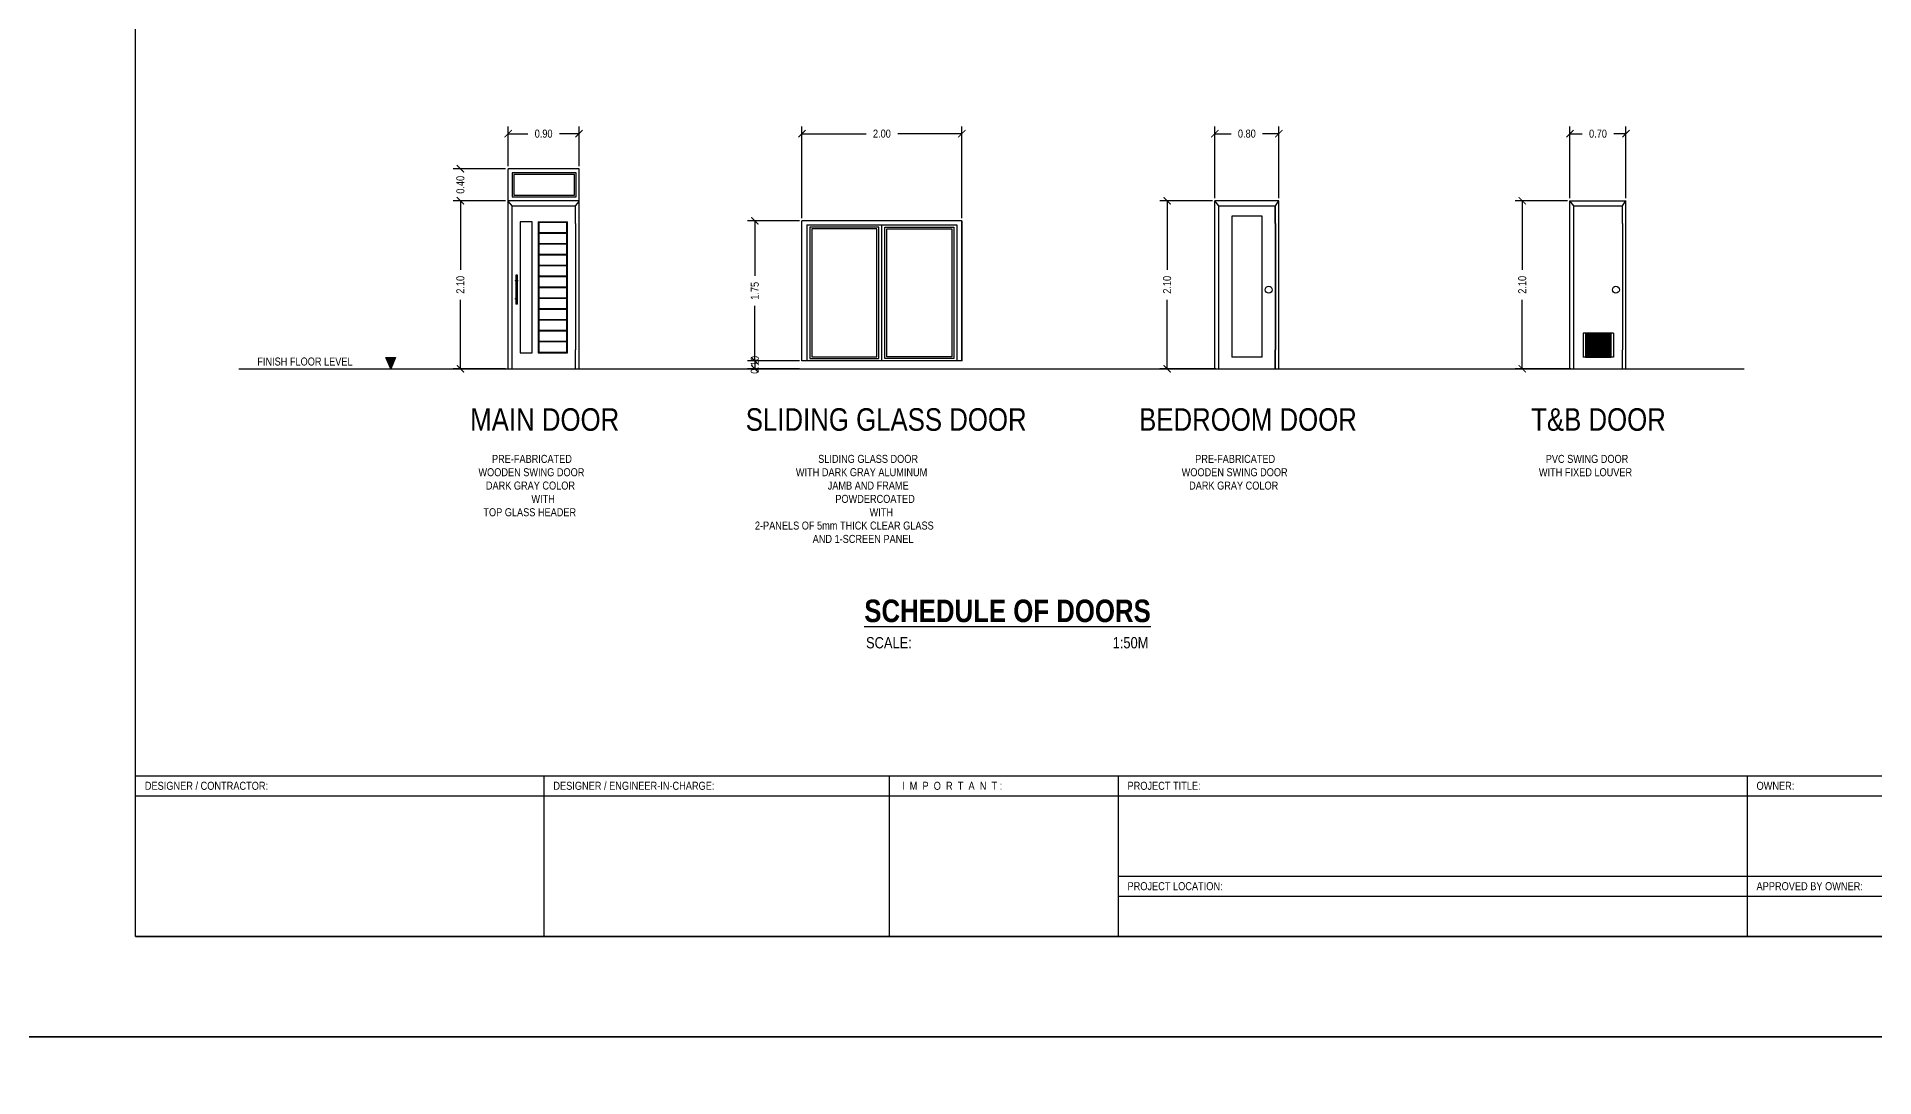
# Model space of a CAD drawing. Header units: inches. Extents: x 7263 to 14962, y 1317 to 2926.
# Drawn here: x 7340.75 to 7386.66, y 1469.11 to 1495.11 of the extents above; entities that cross this region are included whole.
import ezdxf

# ---------------------------------------------------------------- set-up
doc = ezdxf.new("R2010")
doc.units = ezdxf.units.IN
doc.header["$MEASUREMENT"] = 0
for name, color, linetype, lineweight in [('.13', 251, 'Continuous', 13), ('.20', 250, 'Continuous', 15), ('0.25', 250, 'Continuous', 25)]:
    doc.layers.add(name, color=color, linetype=linetype, lineweight=lineweight)
for name, color, linetype in [('Layer3', 3, 'Continuous'), ('Layer6', 6, 'Continuous'), ('Layer8', 8, 'Continuous'), ('text', 7, 'Continuous')]:
    doc.layers.add(name, color=color, linetype=linetype)
doc.styles.get("Standard").update_dxf_attribs({"font": ''})
doc.styles.get('Standard').set_extended_font_data('Tw Cen MT Condensed')
doc.dimstyles.get("Standard").update_dxf_attribs({"dimtxt": 0.2, "dimasz": 0.18, "dimexe": 0.18, "dimexo": 0.0625, "dimgap": 0.09, "dimtad": 0, "dimzin": 0, "dimdsep": 46, "dimtxsty": 'Standard', "dimblk": 'ARCHTICK', "dimcen": 0.09, "dimclrd": 8, "dimclre": 8, "dimclrt": 2, "dimadec": 0, "dimazin": 0, "dimtfac": 1, "dimtofl": 0, "dimtmove": 0, "dimatfit": 3, "dimfxl": 1, "dimtolj": 1, "dimtzin": 0, "dimarcsym": 0})

# ---------------------------------------------------------------- blocks, each defined once
blk = doc.blocks.new('_ArchTick')
at = {"color": 0, "linetype": 'ByBlock', "const_width": 0.15}
blk.add_lwpolyline([(-0.5, -0.5), (0.5, 0.5)], dxfattribs=at)
blk = doc.blocks.new('*D261')
at = {"layer": 'Defpoints', "color": 0, "transparency": 16777216}
for p in [(7354.298, 1492.69), (7352.526, 1491.813), (7354.298, 1491.813)]:
    blk.add_point(p, dxfattribs=at)
at = {"layer": 'Layer6', "color": 8, "lineweight": -2, "transparency": 16777216}
for p, q in [((7352.526, 1491.876), (7352.526, 1492.87)), ((7352.526, 1492.69), (7353.017, 1492.69)), ((7354.298, 1492.69), (7353.807, 1492.69)), ((7354.298, 1491.876), (7354.298, 1492.87))]:
    blk.add_line(p, q, dxfattribs=at)
at = {"layer": 'Layer6', "color": 8, "lineweight": -2, "transparency": 16777216, "xscale": 0.18, "yscale": 0.18, "zscale": 0.18, "rotation": 180}
blk.add_blockref('_ArchTick', (7352.526, 1492.69), dxfattribs=at)
at = {"layer": 'Layer6', "color": 8, "lineweight": -2, "transparency": 16777216, "xscale": 0.18, "yscale": 0.18, "zscale": 0.18}
blk.add_blockref('_ArchTick', (7354.298, 1492.69), dxfattribs=at)
at = {"layer": 'Layer6', "color": 2, "transparency": 16777216, "insert": (7353.412, 1492.69), "char_height": 0.2, "attachment_point": 5}
blk.add_mtext('\\A1;0.90', dxfattribs=at)
blk = doc.blocks.new('*D262')
at = {"layer": 'Defpoints', "color": 0, "transparency": 16777216}
for p in [(7352.526, 1491.813), (7351.333, 1491.013), (7352.526, 1491.013)]:
    blk.add_point(p, dxfattribs=at)
at = {"layer": 'Layer6', "color": 8, "lineweight": -2, "transparency": 16777216}
for p, q in [((7352.463, 1491.813), (7351.153, 1491.813)), ((7351.333, 1491.813), (7351.333, 1491.808)), ((7352.463, 1491.013), (7351.153, 1491.013)), ((7351.333, 1491.013), (7351.333, 1491.019))]:
    blk.add_line(p, q, dxfattribs=at)
at = {"layer": 'Layer6', "color": 8, "lineweight": -2, "transparency": 16777216, "xscale": 0.18, "yscale": 0.18, "zscale": 0.18}
for p, rotation in [((7351.333, 1491.813), 90), ((7351.333, 1491.013), 270)]:
    blk.add_blockref('_ArchTick', p, dxfattribs=dict(at, rotation=rotation))
at = {"layer": 'Layer6', "color": 2, "transparency": 16777216, "insert": (7351.333, 1491.413), "char_height": 0.2, "attachment_point": 5, "rotation": 90}
blk.add_mtext('\\A1;0.40', dxfattribs=at)
blk = doc.blocks.new('*D263')
at = {"layer": 'Defpoints', "color": 0, "transparency": 16777216}
for p in [(7352.526, 1491.013), (7351.333, 1486.813), (7352.526, 1486.813)]:
    blk.add_point(p, dxfattribs=at)
at = {"layer": 'Layer6', "color": 8, "lineweight": -2, "transparency": 16777216}
for p, q in [((7352.463, 1491.013), (7351.153, 1491.013)), ((7351.333, 1491.013), (7351.333, 1489.289)), ((7351.333, 1486.813), (7351.333, 1488.538)), ((7352.463, 1486.813), (7351.153, 1486.813))]:
    blk.add_line(p, q, dxfattribs=at)
at = {"layer": 'Layer6', "color": 8, "lineweight": -2, "transparency": 16777216, "xscale": 0.18, "yscale": 0.18, "zscale": 0.18}
for p, rotation in [((7351.333, 1491.013), 90), ((7351.333, 1486.813), 270)]:
    blk.add_blockref('_ArchTick', p, dxfattribs=dict(at, rotation=rotation))
at = {"layer": 'Layer6', "color": 2, "transparency": 16777216, "insert": (7351.333, 1488.913), "char_height": 0.2, "attachment_point": 5, "rotation": 90}
blk.add_mtext('\\A1;2.10', dxfattribs=at)
blk = doc.blocks.new('*D264')
at = {"layer": 'Defpoints', "color": 0, "transparency": 16777216}
for p in [(7358.689, 1486.813), (7359.868, 1487.013), (7359.868, 1486.813)]:
    blk.add_point(p, dxfattribs=at)
at = {"layer": 'Layer6', "color": 8, "lineweight": -2, "transparency": 16777216}
for p, q in [((7359.805, 1487.013), (7358.509, 1487.013)), ((7359.805, 1486.813), (7358.509, 1486.813)), ((7358.689, 1487.013), (7358.689, 1486.813))]:
    blk.add_line(p, q, dxfattribs=at)
at = {"layer": 'Layer6', "color": 8, "lineweight": -2, "transparency": 16777216, "xscale": 0.18, "yscale": 0.18, "zscale": 0.18}
for p, rotation in [((7358.689, 1487.013), 90), ((7358.689, 1486.813), 270)]:
    blk.add_blockref('_ArchTick', p, dxfattribs=dict(at, rotation=rotation))
at = {"layer": 'Layer6', "color": 2, "transparency": 16777216, "insert": (7358.689, 1486.913), "char_height": 0.2, "attachment_point": 5, "rotation": 90}
blk.add_mtext('\\A1;0.10', dxfattribs=at)
blk = doc.blocks.new('*D265')
at = {"layer": 'Defpoints', "color": 0, "transparency": 16777216}
for p in [(7358.689, 1490.513), (7359.868, 1490.513), (7359.869, 1487.013)]:
    blk.add_point(p, dxfattribs=at)
at = {"layer": 'Layer6', "color": 8, "lineweight": -2, "transparency": 16777216}
for p, q in [((7359.805, 1490.513), (7358.509, 1490.513)), ((7358.689, 1490.513), (7358.689, 1489.139)), ((7358.689, 1487.013), (7358.689, 1488.388)), ((7359.807, 1487.013), (7358.509, 1487.013))]:
    blk.add_line(p, q, dxfattribs=at)
at = {"layer": 'Layer6', "color": 8, "lineweight": -2, "transparency": 16777216, "xscale": 0.18, "yscale": 0.18, "zscale": 0.18}
for p, rotation in [((7358.689, 1490.513), 90), ((7358.689, 1487.013), 270)]:
    blk.add_blockref('_ArchTick', p, dxfattribs=dict(at, rotation=rotation))
at = {"layer": 'Layer6', "color": 2, "transparency": 16777216, "insert": (7358.689, 1488.763), "char_height": 0.2, "attachment_point": 5, "rotation": 90}
blk.add_mtext('\\A1;1.75', dxfattribs=at)
blk = doc.blocks.new('*D266')
at = {"layer": 'Defpoints', "color": 0, "transparency": 16777216}
for p in [(7363.862, 1492.69), (7359.868, 1490.513), (7363.862, 1490.513)]:
    blk.add_point(p, dxfattribs=at)
at = {"layer": 'Layer6', "color": 8, "lineweight": -2, "transparency": 16777216}
for p, q in [((7359.868, 1490.576), (7359.868, 1492.87)), ((7359.868, 1492.69), (7361.47, 1492.69)), ((7363.862, 1492.69), (7362.26, 1492.69)), ((7363.862, 1490.576), (7363.862, 1492.87))]:
    blk.add_line(p, q, dxfattribs=at)
at = {"layer": 'Layer6', "color": 8, "lineweight": -2, "transparency": 16777216, "xscale": 0.18, "yscale": 0.18, "zscale": 0.18, "rotation": 180}
blk.add_blockref('_ArchTick', (7359.868, 1492.69), dxfattribs=at)
at = {"layer": 'Layer6', "color": 8, "lineweight": -2, "transparency": 16777216, "xscale": 0.18, "yscale": 0.18, "zscale": 0.18}
blk.add_blockref('_ArchTick', (7363.862, 1492.69), dxfattribs=at)
at = {"layer": 'Layer6', "color": 2, "transparency": 16777216, "insert": (7361.865, 1492.69), "char_height": 0.2, "attachment_point": 5}
blk.add_mtext('\\A1;2.00', dxfattribs=at)
blk = doc.blocks.new('*D267')
at = {"layer": 'Defpoints', "color": 0, "transparency": 16777216}
for p in [(7370.184, 1491.013), (7368.992, 1486.813), (7370.271, 1486.813)]:
    blk.add_point(p, dxfattribs=at)
at = {"layer": 'Layer6', "color": 8, "lineweight": -2, "transparency": 16777216}
for p, q in [((7370.122, 1491.013), (7368.812, 1491.013)), ((7368.992, 1491.013), (7368.992, 1489.289)), ((7368.992, 1486.813), (7368.992, 1488.538)), ((7370.208, 1486.813), (7368.812, 1486.813))]:
    blk.add_line(p, q, dxfattribs=at)
at = {"layer": 'Layer6', "color": 8, "lineweight": -2, "transparency": 16777216, "xscale": 0.18, "yscale": 0.18, "zscale": 0.18}
for p, rotation in [((7368.992, 1491.013), 90), ((7368.992, 1486.813), 270)]:
    blk.add_blockref('_ArchTick', p, dxfattribs=dict(at, rotation=rotation))
at = {"layer": 'Layer6', "color": 2, "transparency": 16777216, "insert": (7368.992, 1488.913), "char_height": 0.2, "attachment_point": 5, "rotation": 90}
blk.add_mtext('\\A1;2.10', dxfattribs=at)
blk = doc.blocks.new('*D268')
at = {"layer": 'Defpoints', "color": 0, "transparency": 16777216}
for p in [(7371.784, 1492.69), (7370.184, 1491.013), (7371.784, 1491.013)]:
    blk.add_point(p, dxfattribs=at)
at = {"layer": 'Layer6', "color": 8, "lineweight": -2, "transparency": 16777216}
for p, q in [((7370.184, 1491.076), (7370.184, 1492.87)), ((7370.184, 1492.69), (7370.59, 1492.69)), ((7371.784, 1492.69), (7371.379, 1492.69)), ((7371.784, 1491.076), (7371.784, 1492.87))]:
    blk.add_line(p, q, dxfattribs=at)
at = {"layer": 'Layer6', "color": 8, "lineweight": -2, "transparency": 16777216, "xscale": 0.18, "yscale": 0.18, "zscale": 0.18, "rotation": 180}
blk.add_blockref('_ArchTick', (7370.184, 1492.69), dxfattribs=at)
at = {"layer": 'Layer6', "color": 8, "lineweight": -2, "transparency": 16777216, "xscale": 0.18, "yscale": 0.18, "zscale": 0.18}
blk.add_blockref('_ArchTick', (7371.784, 1492.69), dxfattribs=at)
at = {"layer": 'Layer6', "color": 2, "transparency": 16777216, "insert": (7370.984, 1492.69), "char_height": 0.2, "attachment_point": 5}
blk.add_mtext('\\A1;0.80', dxfattribs=at)
blk = doc.blocks.new('*D269')
at = {"layer": 'Defpoints', "color": 0, "transparency": 16777216}
for p in [(7380.458, 1492.69), (7379.058, 1491.013), (7380.458, 1491.013)]:
    blk.add_point(p, dxfattribs=at)
at = {"layer": 'Layer6', "color": 8, "lineweight": -2, "transparency": 16777216}
for p, q in [((7379.058, 1491.076), (7379.058, 1492.87)), ((7379.058, 1492.69), (7379.364, 1492.69)), ((7380.458, 1492.69), (7380.153, 1492.69)), ((7380.458, 1491.076), (7380.458, 1492.87))]:
    blk.add_line(p, q, dxfattribs=at)
at = {"layer": 'Layer6', "color": 8, "lineweight": -2, "transparency": 16777216, "xscale": 0.18, "yscale": 0.18, "zscale": 0.18, "rotation": 180}
blk.add_blockref('_ArchTick', (7379.058, 1492.69), dxfattribs=at)
at = {"layer": 'Layer6', "color": 8, "lineweight": -2, "transparency": 16777216, "xscale": 0.18, "yscale": 0.18, "zscale": 0.18}
blk.add_blockref('_ArchTick', (7380.458, 1492.69), dxfattribs=at)
at = {"layer": 'Layer6', "color": 2, "transparency": 16777216, "insert": (7379.758, 1492.69), "char_height": 0.2, "attachment_point": 5}
blk.add_mtext('\\A1;0.70', dxfattribs=at)
blk = doc.blocks.new('*D270')
at = {"layer": 'Defpoints', "color": 0, "transparency": 16777216}
for p in [(7379.058, 1491.013), (7377.866, 1486.813), (7379.145, 1486.813)]:
    blk.add_point(p, dxfattribs=at)
at = {"layer": 'Layer6', "color": 8, "lineweight": -2, "transparency": 16777216}
for p, q in [((7378.996, 1491.013), (7377.686, 1491.013)), ((7377.866, 1491.013), (7377.866, 1489.289)), ((7377.866, 1486.813), (7377.866, 1488.538)), ((7379.082, 1486.813), (7377.686, 1486.813))]:
    blk.add_line(p, q, dxfattribs=at)
at = {"layer": 'Layer6', "color": 8, "lineweight": -2, "transparency": 16777216, "xscale": 0.18, "yscale": 0.18, "zscale": 0.18}
for p, rotation in [((7377.866, 1491.013), 90), ((7377.866, 1486.813), 270)]:
    blk.add_blockref('_ArchTick', p, dxfattribs=dict(at, rotation=rotation))
at = {"layer": 'Layer6', "color": 2, "transparency": 16777216, "insert": (7377.866, 1488.913), "char_height": 0.2, "attachment_point": 5, "rotation": 90}
blk.add_mtext('\\A1;2.10', dxfattribs=at)

msp = doc.modelspace()

# ---------------------------------------------------------------- hatches: boundary and pattern name
at = {"layer": '.13'}
h = msp.add_hatch(dxfattribs=at)
h.set_pattern_fill('ANSI31', color=0, scale=0.201353, style=0)
h.set_pattern_definition([(45, (7194.21211, 2533.412513), (-0.017797266, 0.017797266), [])])
h.paths.add_polyline_path([(7349.712, 1487.095), (7349.47, 1487.095), (7349.591, 1486.813)])
at = {"layer": 'Layer6', "true_color": 0x636466}
h = msp.add_hatch(dxfattribs=at)
h.set_pattern_fill('ANSI31', color=251, scale=0.25, angle=135)
h.set_pattern_definition([(180, (-1.312622, 3.2947), (-3e-18, -0.03125), [])])
h.paths.add_polyline_path([(7379.445, 1487.102), (7380.082, 1487.102), (7380.082, 1487.702), (7379.445, 1487.702)])

# ---------------------------------------------------------------- linework, layer by layer
at = {"layer": '.20', "color": 0}
msp.add_line((7349.47, 1487.095), (7349.712, 1487.095), dxfattribs=at)
for p, q in [((7352.526, 1491.013), (7352.526, 1491.813)), ((7354.298, 1491.813), (7352.526, 1491.813)), ((7354.298, 1491.013), (7354.298, 1491.813)), ((7352.625, 1491.713), (7352.625, 1491.113)), ((7354.223, 1491.713), (7352.625, 1491.713)), ((7352.664, 1491.673), (7352.664, 1491.153)), ((7354.182, 1491.673), (7352.664, 1491.673)), ((7354.182, 1491.153), (7354.182, 1491.673)), ((7354.182, 1491.673), (7354.183, 1491.673)), ((7354.183, 1491.153), (7354.183, 1491.673)), ((7354.223, 1491.713), (7354.225, 1491.713)), ((7354.223, 1491.113), (7354.223, 1491.713)), ((7354.225, 1491.113), (7354.225, 1491.713)), ((7354.298, 1491.013), (7352.526, 1491.013)), ((7352.526, 1491.005), (7352.526, 1491.013)), ((7352.625, 1490.889), (7352.526, 1491.005)), ((7352.526, 1487.355), (7352.526, 1491.005)), ((7352.625, 1491.113), (7354.223, 1491.113)), ((7352.625, 1490.889), (7354.209, 1490.889)), ((7352.625, 1486.813), (7352.625, 1490.889)), ((7352.664, 1491.153), (7354.182, 1491.153)), ((7354.182, 1491.153), (7354.183, 1491.153)), ((7354.209, 1490.889), (7354.21, 1490.889)), ((7354.209, 1490.467), (7354.209, 1490.889)), ((7354.21, 1490.889), (7354.298, 1490.991)), ((7354.21, 1490.467), (7354.21, 1490.889)), ((7354.223, 1491.113), (7354.225, 1491.113)), ((7354.298, 1490.991), (7354.298, 1491.013)), ((7354.298, 1486.813), (7354.298, 1490.991)), ((7371.784, 1491.013), (7370.184, 1491.013)), ((7370.284, 1490.889), (7370.184, 1491.013)), ((7370.184, 1487.355), (7370.184, 1491.013)), ((7370.284, 1486.813), (7370.284, 1490.889)), ((7370.284, 1490.889), (7371.695, 1490.889)), ((7371.695, 1490.889), (7371.696, 1490.889)), ((7371.695, 1490.467), (7371.695, 1490.889)), ((7371.696, 1490.889), (7371.784, 1491.013)), ((7371.696, 1490.467), (7371.696, 1490.889)), ((7371.784, 1490.991), (7371.784, 1491.013)), ((7371.784, 1486.813), (7371.784, 1490.991)), ((7379.158, 1490.889), (7379.058, 1491.013)), ((7379.058, 1487.355), (7379.058, 1491.013)), ((7379.058, 1491.013), (7380.46, 1491.013)), ((7379.158, 1486.813), (7379.158, 1490.889)), ((7379.158, 1490.889), (7380.37, 1490.889)), ((7380.369, 1490.889), (7380.37, 1490.889)), ((7380.369, 1490.467), (7380.369, 1490.889)), ((7380.37, 1490.889), (7380.458, 1491.013)), ((7380.37, 1490.467), (7380.37, 1490.889)), ((7380.458, 1490.991), (7380.458, 1491.013)), ((7380.458, 1486.813), (7380.458, 1490.991)), ((7352.824, 1490.489), (7352.824, 1487.213)), ((7353.122, 1490.489), (7352.824, 1490.489)), ((7353.122, 1487.213), (7353.122, 1490.489)), ((7353.123, 1490.489), (7353.122, 1490.489)), ((7353.123, 1487.213), (7353.123, 1490.489)), ((7353.273, 1490.489), (7353.273, 1487.213)), ((7353.273, 1490.489), (7354.008, 1490.489)), ((7353.293, 1490.469), (7353.293, 1490.218)), ((7353.293, 1490.469), (7353.293, 1490.469)), ((7353.293, 1490.469), (7353.293, 1490.218)), ((7353.989, 1490.469), (7353.293, 1490.469)), ((7353.989, 1490.218), (7353.989, 1490.469)), ((7354.008, 1487.213), (7354.008, 1490.489)), ((7354.009, 1490.489), (7354.008, 1490.489)), ((7354.009, 1487.213), (7354.009, 1490.489)), ((7354.209, 1490.467), (7354.21, 1490.467)), ((7354.209, 1490.442), (7354.209, 1490.467)), ((7354.209, 1490.442), (7354.209, 1487.288)), ((7354.209, 1490.442), (7354.21, 1490.442)), ((7354.21, 1490.442), (7354.21, 1490.467)), ((7354.21, 1490.442), (7354.21, 1487.288)), ((7371.368, 1490.629), (7370.611, 1490.629)), ((7370.611, 1490.629), (7370.611, 1487.102)), ((7371.368, 1487.102), (7371.368, 1490.629)), ((7371.695, 1490.467), (7371.696, 1490.467)), ((7371.695, 1490.442), (7371.695, 1490.467)), ((7371.695, 1490.442), (7371.695, 1487.288)), ((7371.695, 1490.442), (7371.696, 1490.442)), ((7371.696, 1490.442), (7371.696, 1490.467)), ((7371.696, 1490.442), (7371.696, 1487.288)), ((7380.369, 1490.467), (7380.37, 1490.467)), ((7380.369, 1490.442), (7380.369, 1490.467)), ((7380.369, 1490.442), (7380.369, 1487.288)), ((7380.369, 1490.442), (7380.37, 1490.442)), ((7380.37, 1490.442), (7380.37, 1490.467)), ((7380.37, 1490.442), (7380.37, 1487.288)), ((7353.293, 1490.218), (7353.293, 1490.218)), ((7353.293, 1490.218), (7353.989, 1490.218)), ((7353.293, 1490.198), (7353.293, 1489.947)), ((7353.293, 1490.198), (7353.293, 1490.198)), ((7353.293, 1490.198), (7353.293, 1489.947)), ((7353.989, 1490.198), (7353.293, 1490.198)), ((7353.293, 1489.947), (7353.293, 1489.927)), ((7353.293, 1489.947), (7353.293, 1489.927)), ((7353.293, 1489.947), (7353.293, 1489.947)), ((7353.293, 1489.947), (7353.989, 1489.947)), ((7353.989, 1489.947), (7353.989, 1490.198)), ((7353.293, 1489.927), (7353.293, 1489.675)), ((7353.293, 1489.927), (7353.293, 1489.927)), ((7353.293, 1489.927), (7353.293, 1489.675)), ((7353.989, 1489.927), (7353.293, 1489.927)), ((7353.293, 1489.675), (7353.293, 1489.675)), ((7353.293, 1489.675), (7353.989, 1489.675)), ((7353.293, 1489.655), (7353.293, 1489.404)), ((7353.293, 1489.655), (7353.293, 1489.655)), ((7353.293, 1489.655), (7353.293, 1489.404)), ((7353.989, 1489.655), (7353.293, 1489.655)), ((7353.989, 1489.675), (7353.989, 1489.927)), ((7353.989, 1489.404), (7353.989, 1489.655)), ((7352.712, 1489.015), (7352.713, 1489.021)), ((7352.713, 1489.009), (7352.712, 1489.015)), ((7352.713, 1489.021), (7352.714, 1489.023)), ((7352.714, 1489.151), (7352.714, 1489.023)), ((7352.76, 1489.151), (7352.714, 1489.151)), ((7352.717, 1489.026), (7352.714, 1489.021)), ((7352.714, 1489.021), (7352.717, 1489.026)), ((7352.714, 1489.023), (7352.715, 1489.026)), ((7352.714, 1489.023), (7352.714, 1489.015)), ((7352.714, 1489.021), (7352.714, 1489.015)), ((7352.714, 1489.015), (7352.714, 1489.021)), ((7352.714, 1489.015), (7352.714, 1489.009)), ((7352.714, 1489.009), (7352.714, 1489.015)), ((7352.714, 1489.015), (7352.714, 1489.007)), ((7352.717, 1489.029), (7352.715, 1489.026)), ((7352.717, 1489.027), (7352.717, 1489.026)), ((7352.717, 1489.026), (7352.717, 1489.027)), ((7352.759, 1489.021), (7352.757, 1489.026)), ((7352.757, 1489.026), (7352.759, 1489.021)), ((7352.757, 1489.021), (7352.757, 1489.022)), ((7352.758, 1489.015), (7352.757, 1489.021)), ((7352.757, 1489.009), (7352.758, 1489.015)), ((7352.759, 1489.02), (7352.759, 1489.021)), ((7352.759, 1489.021), (7352.759, 1489.02)), ((7352.759, 1489.02), (7352.759, 1489.02)), ((7352.76, 1488.427), (7352.76, 1489.151)), ((7353.293, 1489.404), (7353.293, 1489.404)), ((7353.293, 1489.404), (7353.989, 1489.404)), ((7353.293, 1489.384), (7353.293, 1489.133)), ((7353.293, 1489.384), (7353.293, 1489.133)), ((7353.293, 1489.384), (7353.293, 1489.384)), ((7353.989, 1489.384), (7353.293, 1489.384)), ((7353.293, 1489.133), (7353.293, 1489.133)), ((7353.293, 1489.133), (7353.989, 1489.133)), ((7353.293, 1489.113), (7353.293, 1488.861)), ((7353.293, 1489.113), (7353.293, 1488.861)), ((7353.293, 1489.113), (7353.293, 1489.113)), ((7353.989, 1489.113), (7353.293, 1489.113)), ((7353.989, 1489.133), (7353.989, 1489.384)), ((7353.989, 1488.861), (7353.989, 1489.113)), ((7352.712, 1488.563), (7352.713, 1488.569)), ((7352.713, 1488.557), (7352.712, 1488.563)), ((7352.713, 1489.009), (7352.714, 1489.007)), ((7352.714, 1488.571), (7352.713, 1488.569)), ((7352.713, 1488.557), (7352.714, 1488.555)), ((7352.714, 1489.009), (7352.717, 1489.004)), ((7352.717, 1489.004), (7352.714, 1489.009)), ((7352.714, 1489.007), (7352.715, 1489.004)), ((7352.714, 1489.007), (7352.714, 1488.571)), ((7352.717, 1488.574), (7352.714, 1488.569)), ((7352.714, 1488.569), (7352.717, 1488.574)), ((7352.715, 1488.574), (7352.714, 1488.571)), ((7352.714, 1488.571), (7352.714, 1488.563)), ((7352.714, 1488.569), (7352.714, 1488.563)), ((7352.714, 1488.563), (7352.714, 1488.569)), ((7352.714, 1488.563), (7352.714, 1488.557)), ((7352.714, 1488.557), (7352.714, 1488.563)), ((7352.714, 1488.563), (7352.714, 1488.555)), ((7352.714, 1488.557), (7352.717, 1488.552)), ((7352.717, 1488.552), (7352.714, 1488.557)), ((7352.715, 1489.004), (7352.717, 1489.001)), ((7352.717, 1488.577), (7352.715, 1488.574)), ((7352.717, 1489.004), (7352.717, 1489.004)), ((7352.717, 1489.003), (7352.717, 1489.004)), ((7352.717, 1488.575), (7352.717, 1488.574)), ((7352.717, 1488.574), (7352.717, 1488.575)), ((7352.757, 1489.004), (7352.759, 1489.009)), ((7352.759, 1489.009), (7352.757, 1489.004)), ((7352.757, 1489.008), (7352.757, 1489.009)), ((7352.759, 1488.569), (7352.757, 1488.574)), ((7352.757, 1488.574), (7352.759, 1488.569)), ((7352.757, 1488.569), (7352.757, 1488.57)), ((7352.758, 1488.563), (7352.757, 1488.569)), ((7352.757, 1488.557), (7352.758, 1488.563)), ((7352.757, 1488.556), (7352.757, 1488.557)), ((7352.757, 1488.552), (7352.759, 1488.557)), ((7352.759, 1488.557), (7352.757, 1488.552)), ((7352.759, 1489.009), (7352.759, 1489.01)), ((7352.759, 1489.01), (7352.759, 1489.01)), ((7352.759, 1489.01), (7352.759, 1489.009)), ((7352.759, 1488.568), (7352.759, 1488.569)), ((7352.759, 1488.569), (7352.759, 1488.568)), ((7352.759, 1488.568), (7352.759, 1488.568)), ((7352.759, 1488.557), (7352.759, 1488.558)), ((7352.759, 1488.558), (7352.759, 1488.558)), ((7352.759, 1488.558), (7352.759, 1488.557)), ((7353.293, 1488.861), (7353.293, 1488.861)), ((7353.293, 1488.861), (7353.989, 1488.861)), ((7353.293, 1488.841), (7353.293, 1488.59)), ((7353.293, 1488.841), (7353.293, 1488.841)), ((7353.293, 1488.841), (7353.293, 1488.59)), ((7353.989, 1488.841), (7353.293, 1488.841)), ((7353.293, 1488.59), (7353.293, 1488.59)), ((7353.293, 1488.59), (7353.989, 1488.59)), ((7353.293, 1488.57), (7353.293, 1488.319)), ((7353.293, 1488.57), (7353.293, 1488.319)), ((7353.293, 1488.57), (7353.293, 1488.57)), ((7353.989, 1488.57), (7353.293, 1488.57)), ((7353.989, 1488.59), (7353.989, 1488.841)), ((7353.989, 1488.319), (7353.989, 1488.57)), ((7352.714, 1488.555), (7352.715, 1488.552)), ((7352.714, 1488.555), (7352.714, 1488.427)), ((7352.76, 1488.427), (7352.714, 1488.427)), ((7352.715, 1488.552), (7352.717, 1488.549)), ((7352.717, 1488.552), (7352.717, 1488.552)), ((7352.717, 1488.551), (7352.717, 1488.552)), ((7353.293, 1488.319), (7353.293, 1488.319)), ((7353.293, 1488.319), (7353.989, 1488.319)), ((7353.293, 1488.299), (7353.293, 1488.047)), ((7353.293, 1488.299), (7353.293, 1488.047)), ((7353.293, 1488.299), (7353.293, 1488.299)), ((7353.989, 1488.299), (7353.293, 1488.299)), ((7353.989, 1488.047), (7353.989, 1488.299)), ((7353.293, 1488.047), (7353.293, 1488.047)), ((7353.293, 1488.047), (7353.989, 1488.047)), ((7353.293, 1488.027), (7353.293, 1487.776)), ((7353.293, 1488.027), (7353.293, 1488.027)), ((7353.293, 1488.027), (7353.293, 1487.776)), ((7353.989, 1488.027), (7353.293, 1488.027)), ((7353.293, 1487.776), (7353.293, 1487.776)), ((7353.293, 1487.776), (7353.989, 1487.776)), ((7353.293, 1487.756), (7353.293, 1487.505)), ((7353.293, 1487.756), (7353.293, 1487.505)), ((7353.293, 1487.756), (7353.293, 1487.756)), ((7353.989, 1487.756), (7353.293, 1487.756)), ((7353.989, 1487.776), (7353.989, 1488.027)), ((7353.989, 1487.505), (7353.989, 1487.756)), ((7352.526, 1486.813), (7352.526, 1487.355)), ((7352.824, 1487.213), (7353.122, 1487.213)), ((7353.123, 1487.213), (7353.122, 1487.213)), ((7353.273, 1487.213), (7354.008, 1487.213)), ((7353.293, 1487.505), (7353.293, 1487.505)), ((7353.293, 1487.505), (7353.989, 1487.505)), ((7353.293, 1487.485), (7353.293, 1487.233)), ((7353.293, 1487.485), (7353.293, 1487.485)), ((7353.293, 1487.485), (7353.293, 1487.233)), ((7353.989, 1487.485), (7353.293, 1487.485)), ((7353.293, 1487.233), (7353.293, 1487.233)), ((7353.293, 1487.233), (7353.989, 1487.233)), ((7353.989, 1487.233), (7353.989, 1487.485)), ((7354.009, 1487.213), (7354.008, 1487.213)), ((7354.209, 1487.288), (7354.21, 1487.288)), ((7354.209, 1487.263), (7354.209, 1487.288)), ((7354.209, 1486.813), (7354.209, 1487.263)), ((7354.209, 1487.263), (7354.21, 1487.263)), ((7354.21, 1487.263), (7354.21, 1487.288)), ((7354.21, 1486.813), (7354.21, 1487.263)), ((7370.184, 1486.813), (7370.184, 1487.355)), ((7371.695, 1487.288), (7371.696, 1487.288)), ((7371.695, 1487.263), (7371.695, 1487.288)), ((7371.695, 1486.813), (7371.695, 1487.263)), ((7371.695, 1487.263), (7371.696, 1487.263)), ((7371.696, 1487.263), (7371.696, 1487.288)), ((7371.696, 1486.813), (7371.696, 1487.263)), ((7379.058, 1486.813), (7379.058, 1487.355)), ((7380.369, 1487.288), (7380.37, 1487.288)), ((7380.369, 1487.263), (7380.369, 1487.288)), ((7380.369, 1486.813), (7380.369, 1487.263)), ((7380.369, 1487.263), (7380.37, 1487.263)), ((7380.37, 1487.263), (7380.37, 1487.288)), ((7380.37, 1486.813), (7380.37, 1487.263)), ((7352.526, 1486.813), (7354.298, 1486.813)), ((7370.184, 1486.813), (7371.784, 1486.813)), ((7371.368, 1487.102), (7370.611, 1487.102)), ((7379.058, 1486.813), (7380.458, 1486.813))]:
    msp.add_line(p, q)
for centre in [(7371.531, 1488.789), (7380.205, 1488.789)]:
    msp.add_circle(centre, 0.0867)
at = {"layer": '0.25', "color": 0}
msp.add_lwpolyline([(7349.591, 1486.813), (7349.47, 1487.095), (7349.712, 1487.095), (7349.591, 1486.813)], dxfattribs=at)
at = {"layer": 'Defpoints'}
for points in [[(7339.197, 1521.116), (7415.697, 1521.116), (7415.697, 1470.116), (7339.197, 1470.116)], [(7339.197, 1470.116), (7415.697, 1470.116), (7415.697, 1419.116), (7339.197, 1419.116)]]:
    msp.add_lwpolyline(points, close=True, dxfattribs=at)
at = {"layer": 'Layer3'}
for p, q in [((7353.42, 1476.642), (7353.42, 1472.626)), ((7362.05, 1476.642), (7362.05, 1472.626)), ((7367.767, 1476.642), (7367.767, 1472.626)), ((7383.485, 1476.642), (7383.485, 1472.626)), ((7343.212, 1476.14), (7413.187, 1476.14)), ((7367.767, 1474.132), (7395.302, 1474.132)), ((7367.767, 1473.63), (7395.302, 1473.63))]:
    msp.add_line(p, q, dxfattribs=at)
at = {"layer": 'Layer6', "color": 251, "true_color": 0x636466}
for p, q in [((7380.142, 1487.702), (7379.385, 1487.702)), ((7379.385, 1487.702), (7379.385, 1487.102)), ((7379.445, 1487.702), (7379.445, 1487.102)), ((7380.082, 1487.702), (7380.082, 1487.102)), ((7380.142, 1487.702), (7380.142, 1487.102)), ((7380.142, 1487.102), (7379.385, 1487.102))]:
    msp.add_line(p, q, dxfattribs=at)
at = {"layer": 'Layer6'}
for p, q in [((7343.212, 1476.642), (7413.187, 1476.642)), ((7343.212, 1472.626), (7413.187, 1472.626))]:
    msp.add_line(p, q, dxfattribs=at)
msp.add_lwpolyline([(7413.187, 1472.626), (7343.212, 1472.626), (7343.212, 1518.606), (7413.187, 1518.606)], close=True, dxfattribs=at)
at = {"layer": 'Layer8'}
msp.add_line((7345.798, 1486.813), (7383.413, 1486.813), dxfattribs=at)
at = {"layer": 'text'}
for p, q in [((7359.868, 1487.013), (7359.868, 1490.513)), ((7363.866, 1490.513), (7359.868, 1490.513)), ((7359.988, 1490.413), (7359.988, 1487.013)), ((7359.988, 1490.413), (7361.863, 1490.413)), ((7361.863, 1490.413), (7363.735, 1490.413)), ((7361.863, 1487.013), (7361.863, 1490.413)), ((7363.735, 1490.413), (7363.737, 1490.413)), ((7363.735, 1490.413), (7363.735, 1487.013)), ((7363.737, 1490.413), (7363.737, 1487.013)), ((7363.862, 1487.013), (7363.862, 1490.513)), ((7363.866, 1490.513), (7363.866, 1487.013)), ((7361.788, 1490.353), (7360.063, 1490.353)), ((7360.063, 1490.353), (7360.063, 1487.073)), ((7361.738, 1490.313), (7360.113, 1490.313)), ((7360.113, 1490.313), (7360.113, 1487.113)), ((7361.738, 1487.113), (7361.738, 1490.313)), ((7361.788, 1487.073), (7361.788, 1490.353)), ((7361.936, 1490.353), (7363.66, 1490.353)), ((7361.936, 1487.073), (7361.936, 1490.353)), ((7361.986, 1487.113), (7361.986, 1490.313)), ((7361.986, 1490.313), (7363.61, 1490.313)), ((7363.61, 1490.313), (7363.61, 1487.113)), ((7363.66, 1490.353), (7363.66, 1487.073)), ((7359.869, 1487.013), (7359.868, 1487.013)), ((7359.988, 1487.013), (7359.869, 1487.013)), ((7361.863, 1487.013), (7359.988, 1487.013)), ((7360.063, 1487.073), (7361.788, 1487.073)), ((7360.113, 1487.113), (7361.738, 1487.113)), ((7363.735, 1487.013), (7361.863, 1487.013)), ((7363.737, 1487.013), (7361.863, 1487.013)), ((7363.66, 1487.073), (7361.936, 1487.073)), ((7363.61, 1487.113), (7361.986, 1487.113)), ((7363.737, 1487.013), (7363.735, 1487.013)), ((7363.862, 1487.013), (7363.737, 1487.013)), ((7363.866, 1487.013), (7363.862, 1487.013)), ((7363.868, 1487.013), (7363.866, 1487.013))]:
    msp.add_line(p, q, dxfattribs=at)

# ---------------------------------------------------------------- texts
at = {"layer": 'Layer3', "char_height": 0.5625, "attachment_point": 1}
for s, width, insert in [('\\pi1.54732;{\\fArial Narrow|b0|i0|c0|p34;MAIN DOOR}', 6.76087, (7350.031, 1485.828)), ('\\pi1.22398;{\\fArial Narrow|b0|i0|c0|p34;SLIDING GLASS DOOR}', 9.42856, (7357.239, 1485.828)), ('\\pi0.68784;{\\fArial Narrow|b0|i0|c0|p34;BEDROOM DOOR}', 6.76087, (7367.604, 1485.828)), ('\\pi1.7102;{\\fArial Narrow|b0|i0|c0|p34;T&B DOOR}', 6.76087, (7376.378, 1485.828)), ('\\pi5.02518;{\\fArial Narrow|b1|i0|c0|p34;\\LSCHEDULE OF DOORS\\P\\pi5.06749;\\fArial Narrow|b0|i0|c0|p34;\\H0.5x;\\lSCALE:                                                        1:50M}', 17.1549, (7356.4, 1481.046))]:
    msp.add_mtext_dynamic_manual_height_columns(s, width=width, gutter_width=1, heights=[0], dxfattribs=dict(at, insert=insert))
at = {"layer": 'Layer6', "color": 2, "char_height": 0.2, "attachment_point": 4}
for s, insert in [('FINISH FLOOR LEVEL', (7346.258, 1486.994)), ('\\pi-1.29048;PRE-FABRICATED\\P\\pi-1.62857;WOODEN SWING DOOR\\P\\pi-1.44286;DARK GRAY COLOR\\P\\pi-0.30476;WITH\\P\\pi-1.50476;TOP GLASS HEADER', (7353.412, 1483.894)), ('\\pi-1.59048;SLIDING GLASS DOOR\\P\\pi-2.14762;WITH DARK GRAY ALUMINUM \\P\\pi-1.35238;JAMB AND FRAME\\P\\pi-1.1619;POWDERCOATED\\P\\pi-0.30476;WITH\\P\\pi-3.17143;2-PANELS OF 5mm THICK CLEAR GLASS\\P\\pi-1.72857;AND 1-SCREEN PANEL', (7361.863, 1483.561)), ('\\pi-1.29048;PRE-FABRICATED\\P\\pi-1.62857;WOODEN SWING DOOR\\P\\pi-1.44286;DARK GRAY COLOR', (7370.984, 1484.227)), ('\\pi-1.30476;PVC SWING DOOR\\P\\pi-1.47619;WITH FIXED LOUVER', (7379.758, 1484.394))]:
    msp.add_mtext(s, dxfattribs=dict(at, insert=insert))
at = {"layer": 'text', "attachment_point": 1}
for s, insert, char_height in [('DESIGNER / CONTRACTOR:', (7343.448, 1476.493), 0.20079), ('DESIGNER / ENGINEER-IN-CHARGE:', (7353.656, 1476.493), 0.20079), ('PROJECT TITLE:', (7368.002, 1476.493), 0.20079), ('OWNER:', (7383.72, 1476.493), 0.2008), ('PROJECT LOCATION:', (7368.002, 1473.984), 0.20079), ('APPROVED BY OWNER:', (7383.72, 1473.984), 0.20079)]:
    msp.add_mtext(s, dxfattribs=dict(at, insert=insert, char_height=char_height))
at = {"layer": 'text', "lineweight": 30, "insert": (7362.367, 1476.493), "char_height": 0.20079, "attachment_point": 1}
msp.add_mtext('I  M  P  O  R  T  A  N  T :', dxfattribs=at)

# ---------------------------------------------------------------- dimensions: what is measured, and where the dimension line sits
at = {"layer": 'Layer6'}
for base, p1, p2, text, picture, middle in [((7354.298, 1492.69), (7352.526, 1491.813), (7354.298, 1491.813), '0.90', '*D261', (7353.412, 1492.69)), ((7363.862, 1492.69), (7359.868, 1490.513), (7363.862, 1490.513), '2.00', '*D266', (7361.865, 1492.69)), ((7371.784, 1492.69), (7370.184, 1491.013), (7371.784, 1491.013), '0.80', '*D268', (7370.984, 1492.69)), ((7380.458, 1492.69), (7379.058, 1491.013), (7380.458, 1491.013), '0.70', '*D269', (7379.758, 1492.69))]:
    dim = msp.add_linear_dim(base=base, p1=p1, p2=p2, text=text, dimstyle='Standard', override={"dimpost": 'M'}, dxfattribs=at)
    dim.commit()
    dim.dimension.update_dxf_attribs({"geometry": picture, "text_midpoint": middle})
for base, p1, p2, text, picture, middle in [((7351.333, 1491.013), (7352.526, 1491.813), (7352.526, 1491.013), '0.40', '*D262', (7351.333, 1491.413)), ((7358.689, 1486.813), (7359.868, 1487.013), (7359.868, 1486.813), '0.10', '*D264', (7358.689, 1486.913))]:
    dim = msp.add_linear_dim(base=base, p1=p1, p2=p2, angle=90, text=text, dimstyle='Standard', override={"dimpost": 'M'}, dxfattribs=at)
    dim.commit()
    dim.dimension.update_dxf_attribs({"geometry": picture, "text_midpoint": middle, "dimtype": 160})
for base, p1, p2, text, picture, middle in [((7351.333, 1486.813), (7352.526, 1491.013), (7352.526, 1486.813), '2.10', '*D263', (7351.333, 1488.913)), ((7368.992, 1486.813), (7370.184, 1491.013), (7370.271, 1486.813), '2.10', '*D267', (7368.992, 1488.913)), ((7377.866, 1486.813), (7379.058, 1491.013), (7379.145, 1486.813), '2.10', '*D270', (7377.866, 1488.913)), ((7358.689, 1490.513), (7359.869, 1487.013), (7359.868, 1490.513), '1.75', '*D265', (7358.689, 1488.763))]:
    dim = msp.add_linear_dim(base=base, p1=p1, p2=p2, angle=90, text=text, dimstyle='Standard', override={"dimpost": 'M'}, dxfattribs=at)
    dim.commit()
    dim.dimension.update_dxf_attribs({"geometry": picture, "text_midpoint": middle})

doc.saveas('drawing.dxf')
